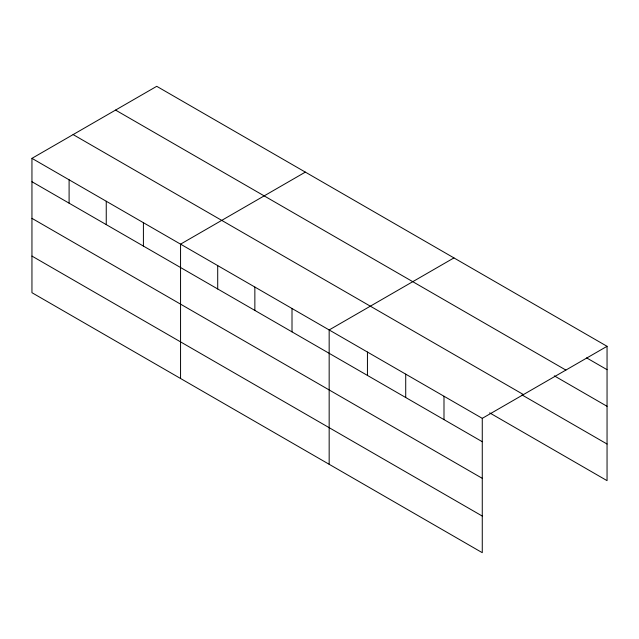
<?xml version="1.0" encoding="UTF-8"?>
<svg xmlns="http://www.w3.org/2000/svg" width="639" height="639" viewBox="0 0 639 639"><rect width="100%" height="100%" fill="white"/><g stroke="black" fill="none" stroke-linecap="round" stroke-linejoin="round"><path stroke-width="0.96" d="M482.269 478.339L482.269 418.345L31.95 158.352L31.95 292.694L482.269 552.687L482.269 478.339L31.95 218.346M489.666 412.874L607.05 480.648L607.05 346.306L156.731 86.313L31.95 158.352M305.338 172.115L180.557 244.154L180.557 378.496M453.938 257.908L329.165 329.948L329.165 464.289M482.269 418.345L607.05 346.306M586.634 357.888L607.05 369.677M115.555 110.084L565.874 370.077M554.309 375.852L607.05 406.3M73.126 134.581L523.445 394.575M521.991 394.918L607.05 444.025M31.95 181.724L482.269 441.717M31.95 256.079L482.269 516.064M443.993 396.244L443.993 419.615M405.717 374.142L405.717 397.522M367.441 352.049L367.441 375.42M292.007 308.501L292.007 331.873M254.857 287.047L254.857 310.426M217.707 265.6L217.707 288.972M143.408 222.699L143.408 246.071M106.25 201.253L106.25 224.624M69.1 179.807L69.1 203.178"/></g></svg>
